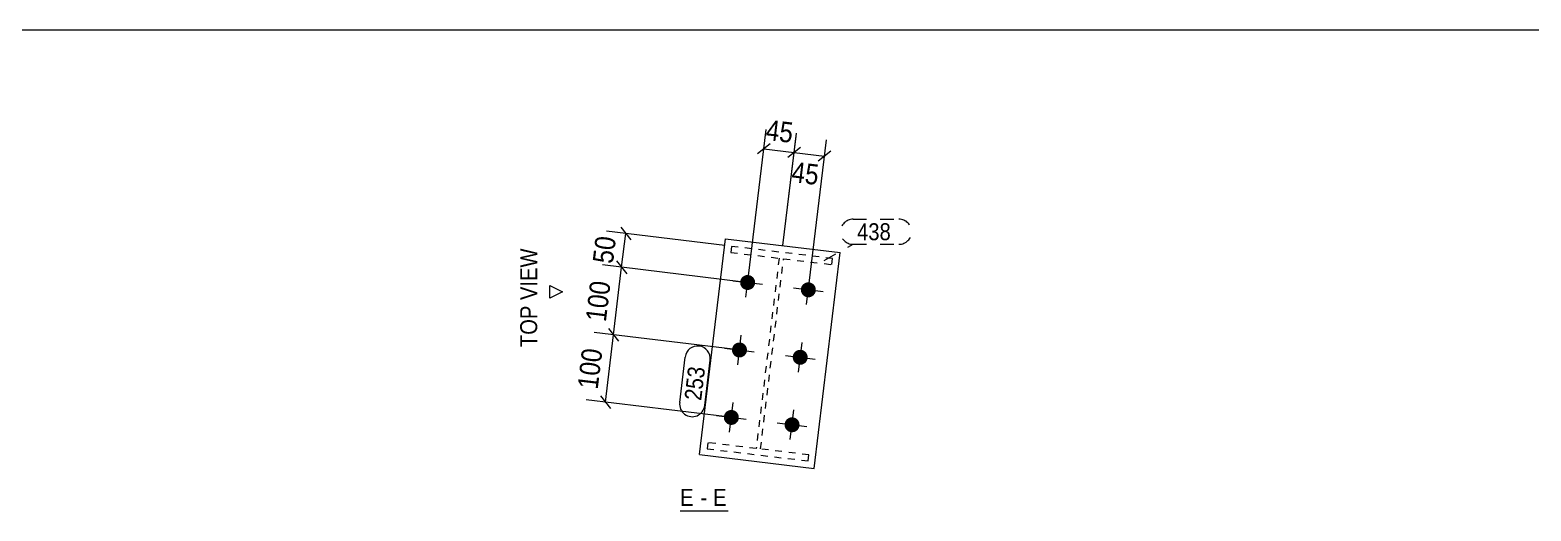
# Model space of a CAD drawing. Header units: millimetres. Extents: x 2 to 579, y 0 to 825.
# Drawn here: x 166.6 to 387.5, y 754.2 to 825 of the extents above; entities that cross this region are included whole.
import ezdxf

# ---------------------------------------------------------------- set-up
doc = ezdxf.new("R2010")
doc.units = ezdxf.units.MM
for name, pattern in [('XKITLINE00', [0]), ('XKITLINE01', [4, 1, -1, 1, -1]), ('XKITLINE02', [4, 2, -2]), ('XKITLINE03', [6, 3, -1, 1, -1])]:
    doc.linetypes.add(name, pattern=pattern)
for name, color, linetype, lineweight in [('Bolt', 3, 'Continuous', 0), ('Dimensions', 7, 'Continuous', 0), ('DrawingSheet', 5, 'Continuous', 0), ('OtherObjectType', 7, 'Continuous', 0), ('Part', 2, 'Continuous', 0), ('PartMark', 7, 'Continuous', 0)]:
    doc.layers.add(name, color=color, linetype=linetype, lineweight=lineweight)
doc.styles.add('ARIAL', font='ARIAL.TTF')

# ---------------------------------------------------------------- blocks, each defined once
blk = doc.blocks.new('*A77')
at = {"layer": 'Bolt'}
for points in [[(271.15, 788.01), (271.15, 788.03), (271.16, 788.06), (271.16, 788.09), (271.17, 788.11), (271.18, 788.14), (271.18, 788.17), (271.19, 788.19), (271.2, 788.22), (271.21, 788.24), (271.22, 788.27), (271.23, 788.29), (271.24, 788.32), (271.25, 788.34), (271.27, 788.37), (271.28, 788.39), (271.29, 788.41), (271.31, 788.44), (271.32, 788.46), (271.34, 788.48), (271.35, 788.5), (271.37, 788.52), (271.38, 788.55), (271.4, 788.57), (271.42, 788.59), (271.44, 788.61), (271.46, 788.63), (271.48, 788.64), (271.5, 788.66), (271.52, 788.68), (271.54, 788.7), (271.56, 788.72), (271.58, 788.73), (271.6, 788.75), (271.62, 788.76), (271.65, 788.78), (271.67, 788.79), (271.69, 788.81), (271.72, 788.82), (271.74, 788.83), (271.76, 788.84), (271.79, 788.85), (271.81, 788.86), (271.84, 788.87), (271.86, 788.88), (271.89, 788.89), (271.91, 788.9), (271.94, 788.91), (271.97, 788.92), (271.99, 788.92), (272.02, 788.93), (272.05, 788.93), (272.07, 788.94), (272.1, 788.94), (272.13, 788.94), (272.15, 788.95), (272.18, 788.95), (272.21, 788.95), (272.23, 788.95), (272.26, 788.95), (272.29, 788.95), (272.31, 788.95), (272.34, 788.94), (272.37, 788.94), (272.4, 788.94), (272.42, 788.93), (272.45, 788.93), (272.47, 788.92), (272.5, 788.92), (272.53, 788.91), (272.55, 788.9), (272.58, 788.9), (272.6, 788.89), (272.63, 788.88), (272.65, 788.87), (272.68, 788.86), (272.7, 788.85), (272.73, 788.83), (272.75, 788.82), (272.78, 788.81), (272.8, 788.79), (272.82, 788.78), (272.85, 788.77), (272.87, 788.75), (272.89, 788.74), (272.91, 788.72), (272.93, 788.7), (272.95, 788.68), (272.97, 788.67), (272.99, 788.65), (273.01, 788.63), (273.03, 788.61), (273.05, 788.59), (273.07, 788.57), (273.09, 788.55), (273.1, 788.53), (273.12, 788.51), (273.13, 788.49), (273.15, 788.46), (273.16, 788.44), (273.18, 788.42), (273.19, 788.39), (273.21, 788.37), (273.22, 788.35), (273.23, 788.32), (273.24, 788.3), (273.25, 788.27), (273.26, 788.25), (273.27, 788.22), (273.28, 788.2), (273.29, 788.17), (273.3, 788.15), (273.3, 788.12), (273.31, 788.09), (273.31, 788.07), (273.32, 788.04), (273.32, 788.01), (273.33, 787.99), (273.33, 787.96), (273.33, 787.93), (273.34, 787.91), (273.34, 787.88), (273.34, 787.85), (273.34, 787.83), (273.34, 787.8), (273.33, 787.77), (273.33, 787.74), (273.33, 787.72), (273.33, 787.69), (273.32, 787.66), (273.32, 787.64), (273.31, 787.61), (273.3, 787.59), (273.3, 787.56), (273.29, 787.53), (273.28, 787.51), (273.27, 787.48), (273.26, 787.46), (273.25, 787.43), (273.24, 787.41), (273.23, 787.38), (273.22, 787.36), (273.21, 787.33), (273.2, 787.31), (273.18, 787.29), (273.17, 787.26), (273.15, 787.24), (273.14, 787.22), (273.12, 787.2), (273.11, 787.18), (273.09, 787.15), (273.07, 787.13), (273.05, 787.11), (273.04, 787.09), (273.02, 787.07), (273, 787.06), (272.98, 787.04), (272.96, 787.02), (272.94, 787), (272.92, 786.98), (272.89, 786.97), (272.87, 786.95), (272.85, 786.94), (272.83, 786.92), (272.8, 786.91), (272.78, 786.89), (272.76, 786.88), (272.73, 786.87), (272.71, 786.86), (272.69, 786.85), (272.66, 786.83), (272.64, 786.82), (272.61, 786.82), (272.58, 786.81), (272.56, 786.8), (272.53, 786.79), (272.51, 786.78), (272.48, 786.78), (272.45, 786.77), (272.43, 786.77), (272.4, 786.76), (272.37, 786.76), (272.35, 786.76), (272.32, 786.75), (272.29, 786.75), (272.27, 786.75), (272.24, 786.75), (272.21, 786.75), (272.19, 786.75), (272.16, 786.75), (272.13, 786.75), (272.1, 786.76), (272.08, 786.76), (272.05, 786.77), (272.02, 786.77), (272, 786.78), (271.97, 786.78), (271.95, 786.79), (271.92, 786.8), (271.89, 786.8), (271.87, 786.81), (271.84, 786.82), (271.82, 786.83), (271.79, 786.84), (271.77, 786.85), (271.74, 786.87), (271.72, 786.88), (271.7, 786.89), (271.67, 786.9), (271.65, 786.92), (271.63, 786.93), (271.61, 786.95), (271.58, 786.96), (271.56, 786.98), (271.54, 787), (271.52, 787.01), (271.5, 787.03), (271.48, 787.05), (271.46, 787.07), (271.44, 787.09), (271.42, 787.11), (271.41, 787.13), (271.39, 787.15), (271.37, 787.17), (271.35, 787.19), (271.34, 787.21), (271.32, 787.24), (271.31, 787.26), (271.29, 787.28), (271.28, 787.3), (271.27, 787.33), (271.26, 787.35), (271.24, 787.38), (271.23, 787.4), (271.22, 787.43), (271.21, 787.45), (271.2, 787.48), (271.19, 787.5), (271.18, 787.53), (271.18, 787.55), (271.17, 787.58), (271.16, 787.61), (271.16, 787.63), (271.15, 787.66), (271.15, 787.69), (271.15, 787.71), (271.14, 787.74), (271.14, 787.77), (271.14, 787.79), (271.14, 787.82), (271.14, 787.85), (271.14, 787.87), (271.14, 787.9), (271.14, 787.93), (271.14, 787.95), (271.14, 787.98)], [(280.08, 786.93), (280.09, 786.96), (280.09, 786.98), (280.1, 787.01), (280.1, 787.04), (280.11, 787.06), (280.12, 787.09), (280.13, 787.11), (280.14, 787.14), (280.14, 787.16), (280.15, 787.19), (280.16, 787.21), (280.18, 787.24), (280.19, 787.26), (280.2, 787.29), (280.21, 787.31), (280.23, 787.33), (280.24, 787.36), (280.26, 787.38), (280.27, 787.4), (280.29, 787.42), (280.3, 787.45), (280.32, 787.47), (280.34, 787.49), (280.35, 787.51), (280.37, 787.53), (280.39, 787.55), (280.41, 787.57), (280.43, 787.58), (280.45, 787.6), (280.47, 787.62), (280.49, 787.64), (280.51, 787.65), (280.54, 787.67), (280.56, 787.68), (280.58, 787.7), (280.6, 787.71), (280.63, 787.73), (280.65, 787.74), (280.67, 787.75), (280.7, 787.76), (280.72, 787.78), (280.75, 787.79), (280.77, 787.8), (280.8, 787.81), (280.82, 787.82), (280.85, 787.82), (280.88, 787.83), (280.9, 787.84), (280.93, 787.84), (280.95, 787.85), (280.98, 787.86), (281.01, 787.86), (281.03, 787.86), (281.06, 787.87), (281.09, 787.87), (281.11, 787.87), (281.14, 787.87), (281.17, 787.87), (281.2, 787.87), (281.22, 787.87), (281.25, 787.87), (281.28, 787.87), (281.3, 787.86), (281.33, 787.86), (281.36, 787.86), (281.38, 787.85), (281.41, 787.85), (281.44, 787.84), (281.46, 787.83), (281.49, 787.83), (281.51, 787.82), (281.54, 787.81), (281.56, 787.8), (281.59, 787.79), (281.61, 787.78), (281.64, 787.77), (281.66, 787.76), (281.69, 787.74), (281.71, 787.73), (281.73, 787.72), (281.76, 787.7), (281.78, 787.69), (281.8, 787.67), (281.82, 787.66), (281.85, 787.64), (281.87, 787.62), (281.89, 787.61), (281.91, 787.59), (281.93, 787.57), (281.95, 787.55), (281.97, 787.53), (281.98, 787.51), (282, 787.49), (282.02, 787.47), (282.04, 787.45), (282.05, 787.43), (282.07, 787.41), (282.08, 787.39), (282.1, 787.36), (282.11, 787.34), (282.13, 787.32), (282.14, 787.29), (282.15, 787.27), (282.16, 787.24), (282.18, 787.22), (282.19, 787.2), (282.2, 787.17), (282.21, 787.15), (282.22, 787.12), (282.22, 787.09), (282.23, 787.07), (282.24, 787.04), (282.24, 787.02), (282.25, 786.99), (282.26, 786.96), (282.26, 786.94), (282.26, 786.91), (282.27, 786.88), (282.27, 786.86), (282.27, 786.83), (282.27, 786.8), (282.27, 786.77), (282.27, 786.75), (282.27, 786.72), (282.27, 786.69), (282.27, 786.67), (282.26, 786.64), (282.26, 786.61), (282.26, 786.59), (282.25, 786.56), (282.25, 786.53), (282.24, 786.51), (282.23, 786.48), (282.23, 786.46), (282.22, 786.43), (282.21, 786.4), (282.2, 786.38), (282.19, 786.35), (282.18, 786.33), (282.17, 786.3), (282.16, 786.28), (282.14, 786.26), (282.13, 786.23), (282.12, 786.21), (282.1, 786.19), (282.09, 786.16), (282.07, 786.14), (282.06, 786.12), (282.04, 786.1), (282.02, 786.08), (282.01, 786.06), (281.99, 786.04), (281.97, 786.02), (281.95, 786), (281.93, 785.98), (281.91, 785.96), (281.89, 785.94), (281.87, 785.92), (281.85, 785.91), (281.83, 785.89), (281.81, 785.87), (281.79, 785.86), (281.76, 785.84), (281.74, 785.83), (281.72, 785.82), (281.69, 785.8), (281.67, 785.79), (281.64, 785.78), (281.62, 785.77), (281.6, 785.76), (281.57, 785.75), (281.55, 785.74), (281.52, 785.73), (281.49, 785.72), (281.47, 785.71), (281.44, 785.71), (281.42, 785.7), (281.39, 785.69), (281.36, 785.69), (281.34, 785.68), (281.31, 785.68), (281.28, 785.68), (281.26, 785.68), (281.23, 785.67), (281.2, 785.67), (281.17, 785.67), (281.15, 785.67), (281.12, 785.67), (281.09, 785.67), (281.07, 785.68), (281.04, 785.68), (281.01, 785.68), (280.99, 785.69), (280.96, 785.69), (280.93, 785.7), (280.91, 785.7), (280.88, 785.71), (280.86, 785.72), (280.83, 785.73), (280.8, 785.74), (280.78, 785.74), (280.75, 785.75), (280.73, 785.77), (280.7, 785.78), (280.68, 785.79), (280.66, 785.8), (280.63, 785.81), (280.61, 785.83), (280.59, 785.84), (280.56, 785.86), (280.54, 785.87), (280.52, 785.89), (280.5, 785.9), (280.48, 785.92), (280.46, 785.94), (280.44, 785.95), (280.42, 785.97), (280.4, 785.99), (280.38, 786.01), (280.36, 786.03), (280.34, 786.05), (280.32, 786.07), (280.31, 786.09), (280.29, 786.11), (280.27, 786.14), (280.26, 786.16), (280.24, 786.18), (280.23, 786.2), (280.22, 786.23), (280.2, 786.25), (280.19, 786.27), (280.18, 786.3), (280.17, 786.32), (280.16, 786.35), (280.15, 786.37), (280.14, 786.4), (280.13, 786.42), (280.12, 786.45), (280.11, 786.48), (280.11, 786.5), (280.1, 786.53), (280.09, 786.55), (280.09, 786.58), (280.08, 786.61), (280.08, 786.63), (280.08, 786.66), (280.08, 786.69), (280.07, 786.71), (280.07, 786.74), (280.07, 786.77), (280.07, 786.8), (280.07, 786.82), (280.07, 786.85), (280.08, 786.88), (280.08, 786.9)], [(269.95, 778.08), (269.95, 778.11), (269.96, 778.13), (269.97, 778.16), (269.97, 778.19), (269.98, 778.21), (269.99, 778.24), (269.99, 778.26), (270, 778.29), (270.01, 778.31), (270.02, 778.34), (270.03, 778.36), (270.04, 778.39), (270.06, 778.41), (270.07, 778.44), (270.08, 778.46), (270.09, 778.48), (270.11, 778.51), (270.12, 778.53), (270.14, 778.55), (270.15, 778.57), (270.17, 778.6), (270.19, 778.62), (270.2, 778.64), (270.22, 778.66), (270.24, 778.68), (270.26, 778.7), (270.28, 778.72), (270.3, 778.73), (270.32, 778.75), (270.34, 778.77), (270.36, 778.79), (270.38, 778.8), (270.4, 778.82), (270.43, 778.83), (270.45, 778.85), (270.47, 778.86), (270.49, 778.88), (270.52, 778.89), (270.54, 778.9), (270.57, 778.91), (270.59, 778.93), (270.62, 778.94), (270.64, 778.95), (270.67, 778.96), (270.69, 778.97), (270.72, 778.97), (270.74, 778.98), (270.77, 778.99), (270.8, 778.99), (270.82, 779), (270.85, 779.01), (270.87, 779.01), (270.9, 779.01), (270.93, 779.02), (270.96, 779.02), (270.98, 779.02), (271.01, 779.02), (271.04, 779.02), (271.06, 779.02), (271.09, 779.02), (271.12, 779.02), (271.14, 779.02), (271.17, 779.01), (271.2, 779.01), (271.22, 779.01), (271.25, 779), (271.28, 779), (271.3, 778.99), (271.33, 778.98), (271.36, 778.98), (271.38, 778.97), (271.41, 778.96), (271.43, 778.95), (271.46, 778.94), (271.48, 778.93), (271.51, 778.92), (271.53, 778.91), (271.55, 778.89), (271.58, 778.88), (271.6, 778.87), (271.62, 778.85), (271.65, 778.84), (271.67, 778.82), (271.69, 778.81), (271.71, 778.79), (271.73, 778.77), (271.76, 778.76), (271.78, 778.74), (271.8, 778.72), (271.81, 778.7), (271.83, 778.68), (271.85, 778.66), (271.87, 778.64), (271.89, 778.62), (271.9, 778.6), (271.92, 778.58), (271.94, 778.56), (271.95, 778.54), (271.97, 778.51), (271.98, 778.49), (271.99, 778.47), (272.01, 778.44), (272.02, 778.42), (272.03, 778.39), (272.04, 778.37), (272.05, 778.35), (272.06, 778.32), (272.07, 778.3), (272.08, 778.27), (272.09, 778.24), (272.1, 778.22), (272.11, 778.19), (272.11, 778.17), (272.12, 778.14), (272.12, 778.11), (272.13, 778.09), (272.13, 778.06), (272.13, 778.03), (272.14, 778.01), (272.14, 777.98), (272.14, 777.95), (272.14, 777.92), (272.14, 777.9), (272.14, 777.87), (272.14, 777.84), (272.13, 777.82), (272.13, 777.79), (272.13, 777.76), (272.12, 777.74), (272.12, 777.71), (272.11, 777.68), (272.11, 777.66), (272.1, 777.63), (272.09, 777.61), (272.08, 777.58), (272.08, 777.55), (272.07, 777.53), (272.06, 777.5), (272.05, 777.48), (272.03, 777.45), (272.02, 777.43), (272.01, 777.41), (272, 777.38), (271.98, 777.36), (271.97, 777.34), (271.96, 777.31), (271.94, 777.29), (271.92, 777.27), (271.91, 777.25), (271.89, 777.23), (271.87, 777.21), (271.86, 777.19), (271.84, 777.17), (271.82, 777.15), (271.8, 777.13), (271.78, 777.11), (271.76, 777.09), (271.74, 777.07), (271.72, 777.06), (271.7, 777.04), (271.67, 777.02), (271.65, 777.01), (271.63, 776.99), (271.61, 776.98), (271.58, 776.97), (271.56, 776.95), (271.54, 776.94), (271.51, 776.93), (271.49, 776.92), (271.46, 776.91), (271.44, 776.9), (271.41, 776.89), (271.39, 776.88), (271.36, 776.87), (271.34, 776.86), (271.31, 776.86), (271.28, 776.85), (271.26, 776.84), (271.23, 776.84), (271.2, 776.83), (271.18, 776.83), (271.15, 776.83), (271.12, 776.82), (271.1, 776.82), (271.07, 776.82), (271.04, 776.82), (271.01, 776.82), (270.99, 776.82), (270.96, 776.82), (270.93, 776.83), (270.91, 776.83), (270.88, 776.83), (270.85, 776.84), (270.83, 776.84), (270.8, 776.85), (270.77, 776.85), (270.75, 776.86), (270.72, 776.87), (270.7, 776.88), (270.67, 776.89), (270.65, 776.89), (270.62, 776.9), (270.6, 776.91), (270.57, 776.93), (270.55, 776.94), (270.52, 776.95), (270.5, 776.96), (270.48, 776.98), (270.45, 776.99), (270.43, 777.01), (270.41, 777.02), (270.39, 777.04), (270.36, 777.05), (270.34, 777.07), (270.32, 777.09), (270.3, 777.1), (270.28, 777.12), (270.26, 777.14), (270.24, 777.16), (270.23, 777.18), (270.21, 777.2), (270.19, 777.22), (270.17, 777.24), (270.16, 777.26), (270.14, 777.29), (270.13, 777.31), (270.11, 777.33), (270.1, 777.35), (270.08, 777.38), (270.07, 777.4), (270.06, 777.42), (270.05, 777.45), (270.03, 777.47), (270.02, 777.5), (270.01, 777.52), (270, 777.55), (270, 777.57), (269.99, 777.6), (269.98, 777.63), (269.97, 777.65), (269.97, 777.68), (269.96, 777.7), (269.96, 777.73), (269.95, 777.76), (269.95, 777.78), (269.94, 777.81), (269.94, 777.84), (269.94, 777.86), (269.94, 777.89), (269.94, 777.92), (269.94, 777.95), (269.94, 777.97), (269.94, 778), (269.94, 778.03), (269.95, 778.05)], [(278.89, 777), (278.89, 777.03), (278.89, 777.06), (278.9, 777.08), (278.91, 777.11), (278.91, 777.13), (278.92, 777.16), (278.93, 777.19), (278.94, 777.21), (278.95, 777.24), (278.96, 777.26), (278.97, 777.29), (278.98, 777.31), (278.99, 777.34), (279, 777.36), (279.02, 777.38), (279.03, 777.41), (279.04, 777.43), (279.06, 777.45), (279.07, 777.47), (279.09, 777.5), (279.11, 777.52), (279.12, 777.54), (279.14, 777.56), (279.16, 777.58), (279.18, 777.6), (279.19, 777.62), (279.21, 777.64), (279.23, 777.66), (279.25, 777.67), (279.27, 777.69), (279.3, 777.71), (279.32, 777.73), (279.34, 777.74), (279.36, 777.76), (279.38, 777.77), (279.41, 777.79), (279.43, 777.8), (279.45, 777.81), (279.48, 777.83), (279.5, 777.84), (279.53, 777.85), (279.55, 777.86), (279.58, 777.87), (279.6, 777.88), (279.63, 777.89), (279.65, 777.9), (279.68, 777.9), (279.7, 777.91), (279.73, 777.92), (279.76, 777.92), (279.78, 777.93), (279.81, 777.93), (279.84, 777.94), (279.86, 777.94), (279.89, 777.94), (279.92, 777.94), (279.94, 777.94), (279.97, 777.94), (280, 777.94), (280.03, 777.94), (280.05, 777.94), (280.08, 777.94), (280.11, 777.94), (280.13, 777.93), (280.16, 777.93), (280.19, 777.92), (280.21, 777.92), (280.24, 777.91), (280.26, 777.9), (280.29, 777.9), (280.32, 777.89), (280.34, 777.88), (280.37, 777.87), (280.39, 777.86), (280.42, 777.85), (280.44, 777.84), (280.47, 777.83), (280.49, 777.82), (280.51, 777.8), (280.54, 777.79), (280.56, 777.77), (280.58, 777.76), (280.61, 777.74), (280.63, 777.73), (280.65, 777.71), (280.67, 777.7), (280.69, 777.68), (280.71, 777.66), (280.73, 777.64), (280.75, 777.62), (280.77, 777.6), (280.79, 777.58), (280.81, 777.56), (280.82, 777.54), (280.84, 777.52), (280.86, 777.5), (280.87, 777.48), (280.89, 777.46), (280.9, 777.43), (280.92, 777.41), (280.93, 777.39), (280.94, 777.36), (280.96, 777.34), (280.97, 777.32), (280.98, 777.29), (280.99, 777.27), (281, 777.24), (281.01, 777.22), (281.02, 777.19), (281.03, 777.17), (281.03, 777.14), (281.04, 777.11), (281.05, 777.09), (281.05, 777.06), (281.06, 777.03), (281.06, 777.01), (281.07, 776.98), (281.07, 776.95), (281.07, 776.93), (281.07, 776.9), (281.07, 776.87), (281.07, 776.85), (281.07, 776.82), (281.07, 776.79), (281.07, 776.77), (281.07, 776.74), (281.07, 776.71), (281.06, 776.69), (281.06, 776.66), (281.05, 776.63), (281.05, 776.61), (281.04, 776.58), (281.04, 776.55), (281.03, 776.53), (281.02, 776.5), (281.01, 776.48), (281, 776.45), (280.99, 776.43), (280.98, 776.4), (280.97, 776.38), (280.96, 776.35), (280.95, 776.33), (280.93, 776.3), (280.92, 776.28), (280.91, 776.26), (280.89, 776.24), (280.88, 776.21), (280.86, 776.19), (280.84, 776.17), (280.83, 776.15), (280.81, 776.13), (280.79, 776.11), (280.77, 776.09), (280.75, 776.07), (280.73, 776.05), (280.72, 776.03), (280.69, 776.01), (280.67, 776), (280.65, 775.98), (280.63, 775.96), (280.61, 775.95), (280.59, 775.93), (280.57, 775.92), (280.54, 775.9), (280.52, 775.89), (280.5, 775.88), (280.47, 775.86), (280.45, 775.85), (280.42, 775.84), (280.4, 775.83), (280.37, 775.82), (280.35, 775.81), (280.32, 775.8), (280.3, 775.79), (280.27, 775.78), (280.24, 775.78), (280.22, 775.77), (280.19, 775.77), (280.16, 775.76), (280.14, 775.76), (280.11, 775.75), (280.08, 775.75), (280.06, 775.75), (280.03, 775.75), (280, 775.74), (279.98, 775.74), (279.95, 775.74), (279.92, 775.74), (279.9, 775.75), (279.87, 775.75), (279.84, 775.75), (279.82, 775.76), (279.79, 775.76), (279.76, 775.76), (279.74, 775.77), (279.71, 775.78), (279.68, 775.78), (279.66, 775.79), (279.63, 775.8), (279.61, 775.81), (279.58, 775.82), (279.56, 775.83), (279.53, 775.84), (279.51, 775.85), (279.48, 775.86), (279.46, 775.87), (279.43, 775.89), (279.41, 775.9), (279.39, 775.91), (279.37, 775.93), (279.34, 775.94), (279.32, 775.96), (279.3, 775.97), (279.28, 775.99), (279.26, 776.01), (279.24, 776.03), (279.22, 776.05), (279.2, 776.06), (279.18, 776.08), (279.16, 776.1), (279.14, 776.12), (279.13, 776.14), (279.11, 776.16), (279.09, 776.19), (279.08, 776.21), (279.06, 776.23), (279.05, 776.25), (279.03, 776.28), (279.02, 776.3), (279.01, 776.32), (278.99, 776.35), (278.98, 776.37), (278.97, 776.4), (278.96, 776.42), (278.95, 776.45), (278.94, 776.47), (278.93, 776.5), (278.92, 776.52), (278.91, 776.55), (278.91, 776.57), (278.9, 776.6), (278.9, 776.63), (278.89, 776.65), (278.89, 776.68), (278.88, 776.71), (278.88, 776.73), (278.88, 776.76), (278.88, 776.79), (278.87, 776.81), (278.87, 776.84), (278.87, 776.87), (278.88, 776.89), (278.88, 776.92), (278.88, 776.95), (278.88, 776.98)], [(268.75, 768.15), (268.76, 768.18), (268.76, 768.21), (268.77, 768.23), (268.77, 768.26), (268.78, 768.28), (268.79, 768.31), (268.8, 768.34), (268.8, 768.36), (268.81, 768.39), (268.82, 768.41), (268.83, 768.44), (268.85, 768.46), (268.86, 768.49), (268.87, 768.51), (268.88, 768.53), (268.9, 768.56), (268.91, 768.58), (268.93, 768.6), (268.94, 768.62), (268.96, 768.65), (268.97, 768.67), (268.99, 768.69), (269.01, 768.71), (269.02, 768.73), (269.04, 768.75), (269.06, 768.77), (269.08, 768.79), (269.1, 768.81), (269.12, 768.82), (269.14, 768.84), (269.16, 768.86), (269.18, 768.88), (269.21, 768.89), (269.23, 768.91), (269.25, 768.92), (269.27, 768.94), (269.3, 768.95), (269.32, 768.96), (269.34, 768.97), (269.37, 768.99), (269.39, 769), (269.42, 769.01), (269.44, 769.02), (269.47, 769.03), (269.49, 769.04), (269.52, 769.05), (269.55, 769.05), (269.57, 769.06), (269.6, 769.07), (269.62, 769.07), (269.65, 769.08), (269.68, 769.08), (269.7, 769.09), (269.73, 769.09), (269.76, 769.09), (269.78, 769.09), (269.81, 769.09), (269.84, 769.09), (269.87, 769.09), (269.89, 769.09), (269.92, 769.09), (269.95, 769.09), (269.97, 769.09), (270, 769.08), (270.03, 769.08), (270.05, 769.07), (270.08, 769.07), (270.11, 769.06), (270.13, 769.05), (270.16, 769.05), (270.18, 769.04), (270.21, 769.03), (270.23, 769.02), (270.26, 769.01), (270.28, 769), (270.31, 768.99), (270.33, 768.98), (270.36, 768.97), (270.38, 768.95), (270.4, 768.94), (270.43, 768.92), (270.45, 768.91), (270.47, 768.89), (270.49, 768.88), (270.52, 768.86), (270.54, 768.85), (270.56, 768.83), (270.58, 768.81), (270.6, 768.79), (270.62, 768.77), (270.64, 768.75), (270.65, 768.73), (270.67, 768.71), (270.69, 768.69), (270.71, 768.67), (270.72, 768.65), (270.74, 768.63), (270.75, 768.61), (270.77, 768.58), (270.78, 768.56), (270.8, 768.54), (270.81, 768.51), (270.82, 768.49), (270.83, 768.47), (270.85, 768.44), (270.86, 768.42), (270.87, 768.39), (270.88, 768.37), (270.88, 768.34), (270.89, 768.32), (270.9, 768.29), (270.91, 768.26), (270.91, 768.24), (270.92, 768.21), (270.92, 768.18), (270.93, 768.16), (270.93, 768.13), (270.94, 768.1), (270.94, 768.08), (270.94, 768.05), (270.94, 768.02), (270.94, 768), (270.94, 767.97), (270.94, 767.94), (270.94, 767.92), (270.94, 767.89), (270.93, 767.86), (270.93, 767.84), (270.93, 767.81), (270.92, 767.78), (270.92, 767.76), (270.91, 767.73), (270.9, 767.7), (270.89, 767.68), (270.89, 767.65), (270.88, 767.63), (270.87, 767.6), (270.86, 767.58), (270.85, 767.55), (270.84, 767.53), (270.83, 767.5), (270.81, 767.48), (270.8, 767.45), (270.79, 767.43), (270.77, 767.41), (270.76, 767.39), (270.74, 767.36), (270.73, 767.34), (270.71, 767.32), (270.69, 767.3), (270.68, 767.28), (270.66, 767.26), (270.64, 767.24), (270.62, 767.22), (270.6, 767.2), (270.58, 767.18), (270.56, 767.16), (270.54, 767.15), (270.52, 767.13), (270.5, 767.11), (270.48, 767.1), (270.45, 767.08), (270.43, 767.07), (270.41, 767.05), (270.39, 767.04), (270.36, 767.02), (270.34, 767.01), (270.31, 767), (270.29, 766.99), (270.26, 766.98), (270.24, 766.97), (270.21, 766.96), (270.19, 766.95), (270.16, 766.94), (270.14, 766.93), (270.11, 766.93), (270.09, 766.92), (270.06, 766.92), (270.03, 766.91), (270.01, 766.91), (269.98, 766.9), (269.95, 766.9), (269.93, 766.9), (269.9, 766.9), (269.87, 766.89), (269.84, 766.89), (269.82, 766.89), (269.79, 766.89), (269.76, 766.9), (269.74, 766.9), (269.71, 766.9), (269.68, 766.91), (269.66, 766.91), (269.63, 766.91), (269.6, 766.92), (269.58, 766.93), (269.55, 766.93), (269.52, 766.94), (269.5, 766.95), (269.47, 766.96), (269.45, 766.97), (269.42, 766.98), (269.4, 766.99), (269.37, 767), (269.35, 767.01), (269.33, 767.02), (269.3, 767.04), (269.28, 767.05), (269.26, 767.06), (269.23, 767.08), (269.21, 767.09), (269.19, 767.11), (269.17, 767.12), (269.15, 767.14), (269.12, 767.16), (269.1, 767.18), (269.08, 767.2), (269.07, 767.21), (269.05, 767.23), (269.03, 767.25), (269.01, 767.27), (268.99, 767.29), (268.98, 767.31), (268.96, 767.34), (268.94, 767.36), (268.93, 767.38), (268.91, 767.4), (268.9, 767.43), (268.89, 767.45), (268.87, 767.47), (268.86, 767.5), (268.85, 767.52), (268.84, 767.55), (268.83, 767.57), (268.82, 767.6), (268.81, 767.62), (268.8, 767.65), (268.79, 767.67), (268.78, 767.7), (268.77, 767.72), (268.77, 767.75), (268.76, 767.78), (268.76, 767.8), (268.75, 767.83), (268.75, 767.86), (268.75, 767.88), (268.74, 767.91), (268.74, 767.94), (268.74, 767.96), (268.74, 767.99), (268.74, 768.02), (268.74, 768.04), (268.74, 768.07), (268.75, 768.1), (268.75, 768.13)], [(277.69, 767.07), (277.69, 767.1), (277.7, 767.13), (277.7, 767.15), (277.71, 767.18), (277.72, 767.21), (277.72, 767.23), (277.73, 767.26), (277.74, 767.28), (277.75, 767.31), (277.76, 767.33), (277.77, 767.36), (277.78, 767.38), (277.79, 767.41), (277.8, 767.43), (277.82, 767.46), (277.83, 767.48), (277.85, 767.5), (277.86, 767.52), (277.88, 767.55), (277.89, 767.57), (277.91, 767.59), (277.92, 767.61), (277.94, 767.63), (277.96, 767.65), (277.98, 767.67), (278, 767.69), (278.02, 767.71), (278.04, 767.73), (278.06, 767.75), (278.08, 767.76), (278.1, 767.78), (278.12, 767.8), (278.14, 767.81), (278.16, 767.83), (278.19, 767.84), (278.21, 767.86), (278.23, 767.87), (278.26, 767.88), (278.28, 767.9), (278.3, 767.91), (278.33, 767.92), (278.35, 767.93), (278.38, 767.94), (278.4, 767.95), (278.43, 767.96), (278.45, 767.97), (278.48, 767.98), (278.51, 767.98), (278.53, 767.99), (278.56, 767.99), (278.59, 768), (278.61, 768), (278.64, 768.01), (278.67, 768.01), (278.69, 768.01), (278.72, 768.01), (278.75, 768.02), (278.77, 768.02), (278.8, 768.02), (278.83, 768.01), (278.85, 768.01), (278.88, 768.01), (278.91, 768.01), (278.93, 768), (278.96, 768), (278.99, 768), (279.01, 767.99), (279.04, 767.98), (279.07, 767.98), (279.09, 767.97), (279.12, 767.96), (279.14, 767.95), (279.17, 767.94), (279.19, 767.93), (279.22, 767.92), (279.24, 767.91), (279.27, 767.9), (279.29, 767.89), (279.32, 767.87), (279.34, 767.86), (279.36, 767.85), (279.39, 767.83), (279.41, 767.82), (279.43, 767.8), (279.45, 767.78), (279.47, 767.77), (279.49, 767.75), (279.51, 767.73), (279.53, 767.71), (279.55, 767.7), (279.57, 767.68), (279.59, 767.66), (279.61, 767.64), (279.62, 767.62), (279.64, 767.59), (279.66, 767.57), (279.67, 767.55), (279.69, 767.53), (279.7, 767.51), (279.72, 767.48), (279.73, 767.46), (279.75, 767.44), (279.76, 767.41), (279.77, 767.39), (279.78, 767.36), (279.79, 767.34), (279.8, 767.31), (279.81, 767.29), (279.82, 767.26), (279.83, 767.24), (279.84, 767.21), (279.84, 767.19), (279.85, 767.16), (279.85, 767.13), (279.86, 767.11), (279.86, 767.08), (279.87, 767.05), (279.87, 767.03), (279.87, 767), (279.88, 766.97), (279.88, 766.95), (279.88, 766.92), (279.88, 766.89), (279.88, 766.86), (279.87, 766.84), (279.87, 766.81), (279.87, 766.78), (279.86, 766.76), (279.86, 766.73), (279.86, 766.7), (279.85, 766.68), (279.84, 766.65), (279.84, 766.63), (279.83, 766.6), (279.82, 766.57), (279.81, 766.55), (279.8, 766.52), (279.79, 766.5), (279.78, 766.47), (279.77, 766.45), (279.76, 766.42), (279.75, 766.4), (279.74, 766.38), (279.72, 766.35), (279.71, 766.33), (279.69, 766.31), (279.68, 766.28), (279.66, 766.26), (279.65, 766.24), (279.63, 766.22), (279.61, 766.2), (279.59, 766.18), (279.58, 766.16), (279.56, 766.14), (279.54, 766.12), (279.52, 766.1), (279.5, 766.08), (279.48, 766.07), (279.46, 766.05), (279.43, 766.03), (279.41, 766.02), (279.39, 766), (279.37, 765.99), (279.34, 765.97), (279.32, 765.96), (279.3, 765.95), (279.27, 765.93), (279.25, 765.92), (279.22, 765.91), (279.2, 765.9), (279.18, 765.89), (279.15, 765.88), (279.12, 765.87), (279.1, 765.86), (279.07, 765.86), (279.05, 765.85), (279.02, 765.84), (278.99, 765.84), (278.97, 765.83), (278.94, 765.83), (278.91, 765.82), (278.89, 765.82), (278.86, 765.82), (278.83, 765.82), (278.81, 765.82), (278.78, 765.82), (278.75, 765.82), (278.73, 765.82), (278.7, 765.82), (278.67, 765.82), (278.64, 765.82), (278.62, 765.83), (278.59, 765.83), (278.56, 765.84), (278.54, 765.84), (278.51, 765.85), (278.49, 765.85), (278.46, 765.86), (278.43, 765.87), (278.41, 765.88), (278.38, 765.89), (278.36, 765.9), (278.33, 765.91), (278.31, 765.92), (278.28, 765.93), (278.26, 765.94), (278.24, 765.96), (278.21, 765.97), (278.19, 765.98), (278.17, 766), (278.15, 766.01), (278.12, 766.03), (278.1, 766.05), (278.08, 766.06), (278.06, 766.08), (278.04, 766.1), (278.02, 766.12), (278, 766.14), (277.98, 766.16), (277.96, 766.17), (277.95, 766.2), (277.93, 766.22), (277.91, 766.24), (277.89, 766.26), (277.88, 766.28), (277.86, 766.3), (277.85, 766.32), (277.83, 766.35), (277.82, 766.37), (277.81, 766.39), (277.8, 766.42), (277.78, 766.44), (277.77, 766.47), (277.76, 766.49), (277.75, 766.52), (277.74, 766.54), (277.73, 766.57), (277.72, 766.59), (277.72, 766.62), (277.71, 766.65), (277.7, 766.67), (277.7, 766.7), (277.69, 766.72), (277.69, 766.75), (277.69, 766.78), (277.68, 766.81), (277.68, 766.83), (277.68, 766.86), (277.68, 766.89), (277.68, 766.91), (277.68, 766.94), (277.68, 766.97), (277.68, 766.99), (277.68, 767.02), (277.68, 767.05)]]:
    blk.add_hatch(color=3, dxfattribs=at).paths.add_polyline_path(points, flags=17)
at = {"layer": 'Bolt', "color": 3, "linetype": 'XKITLINE00', "lineweight": 0}
for p, q in [((271.97, 785.67), (272.5, 790.03)), ((280.91, 784.59), (281.44, 788.96)), ((270.05, 788.11), (274.42, 787.59)), ((278.99, 787.04), (283.36, 786.51)), ((270.78, 775.74), (271.3, 780.11)), ((268.85, 778.19), (273.22, 777.66)), ((279.71, 774.66), (280.24, 779.03)), ((277.79, 777.11), (282.16, 776.58)), ((269.58, 765.81), (270.1, 770.18)), ((278.51, 764.73), (279.04, 769.1)), ((267.66, 768.26), (272.03, 767.73)), ((276.59, 767.18), (280.96, 766.65))]:
    blk.add_line(p, q, dxfattribs=at)
blk = doc.blocks.new('*A78')
at = {"layer": 'Part', "color": 7, "linetype": 'XKITLINE01', "lineweight": 0}
for p, q in [((269.86, 793.17), (269.75, 792.28)), ((284.75, 791.38), (269.86, 793.17)), ((269.75, 792.28), (276.87, 791.42)), ((276.87, 791.42), (273.5, 763.42)), ((274.14, 763.35), (277.52, 791.34)), ((277.52, 791.34), (284.64, 790.48)), ((284.64, 790.48), (284.75, 791.38)), ((266.37, 764.28), (266.26, 763.39)), ((273.5, 763.42), (266.37, 764.28)), ((266.26, 763.39), (281.16, 761.59)), ((281.26, 762.49), (274.14, 763.35)), ((281.16, 761.59), (281.26, 762.49))]:
    blk.add_line(p, q, dxfattribs=at)
at = {"layer": 'Part', "color": 7, "linetype": 'XKITLINE03', "lineweight": 0}
blk.add_line((275.51, 777.38), (275.51, 777.38), dxfattribs=at)
blk = doc.blocks.new('*A79')
at = {"layer": 'Part', "color": 2, "linetype": 'XKITLINE00', "lineweight": 0}
for p, q in [((265.15, 762.52), (268.98, 794.29)), ((268.98, 794.29), (285.86, 792.25)), ((282.03, 760.48), (285.86, 792.25)), ((265.15, 762.52), (282.03, 760.48))]:
    blk.add_line(p, q, dxfattribs=at)
blk = doc.blocks.new('*A89')
at = {"layer": 'DrawingSheet', "color": 5, "linetype": 'XKITLINE00', "lineweight": 0}
blk.add_line((579, 825), (5, 825), dxfattribs=at)
blk = doc.blocks.new('*A201')
at = {"layer": 'Dimensions', "color": 7, "linetype": 'XKITLINE00', "lineweight": 0}
for p, q in [((272.36, 788.84), (274.95, 810.35)), ((277.42, 793.27), (279.42, 809.81)), ((275.55, 808.26), (273.67, 806.78)), ((274.61, 807.52), (279.08, 806.98)), ((280.02, 807.72), (278.13, 806.24))]:
    blk.add_line(p, q, dxfattribs=at)
at = {"layer": 'Dimensions', "color": 3}
for p in [(274.61, 807.52), (279.08, 806.98)]:
    blk.add_point(p, dxfattribs=at)
at = {"layer": 'Dimensions', "color": 3, "style": 'ARIAL', "width": 0.85}
blk.add_text('45', height=3, rotation=-6.8812, dxfattribs=at).set_placement((274.8, 808.85))
blk = doc.blocks.new('*A202')
at = {"layer": 'Dimensions', "color": 7, "linetype": 'XKITLINE00', "lineweight": 0}
for p, q in [((277.42, 793.27), (279.36, 809.36)), ((281.29, 787.76), (283.83, 808.82)), ((280.02, 807.72), (278.13, 806.24)), ((279.08, 806.98), (283.54, 806.44)), ((284.49, 807.18), (282.6, 805.7))]:
    blk.add_line(p, q, dxfattribs=at)
at = {"layer": 'Dimensions', "color": 3}
for p in [(279.08, 806.98), (283.54, 806.44)]:
    blk.add_point(p, dxfattribs=at)
at = {"layer": 'Dimensions', "color": 3, "style": 'ARIAL', "width": 0.85}
blk.add_text('45', height=3, rotation=-6.8812, dxfattribs=at).set_placement((278.58, 802.66))
blk = doc.blocks.new('*A203')
at = {"layer": 'Dimensions', "color": 7, "linetype": 'XKITLINE00', "lineweight": 0}
for p, q in [((270.05, 778.04), (249.68, 780.5)), ((251.31, 770.23), (252.51, 780.16)), ((251.77, 781.1), (253.25, 779.21)), ((250.57, 771.17), (252.05, 769.29)), ((268.85, 768.11), (248.48, 770.57))]:
    blk.add_line(p, q, dxfattribs=at)
at = {"layer": 'Dimensions', "color": 3}
for p in [(252.51, 780.16), (251.31, 770.23)]:
    blk.add_point(p, dxfattribs=at)
at = {"layer": 'Dimensions', "color": 3, "style": 'ARIAL', "width": 0.85}
blk.add_text('100', height=3, rotation=83.119, dxfattribs=at).set_placement((250.17, 772.04))
blk = doc.blocks.new('*A204')
at = {"layer": 'Dimensions', "color": 7, "linetype": 'XKITLINE00', "lineweight": 0}
for p, q in [((252.96, 791.03), (254.45, 789.14)), ((271.24, 787.97), (250.88, 790.43)), ((252.51, 780.16), (253.7, 790.09)), ((270.05, 778.04), (249.68, 780.5)), ((251.77, 781.1), (253.25, 779.21))]:
    blk.add_line(p, q, dxfattribs=at)
at = {"layer": 'Dimensions', "color": 3}
for p in [(253.7, 790.09), (252.51, 780.16)]:
    blk.add_point(p, dxfattribs=at)
at = {"layer": 'Dimensions', "color": 3, "style": 'ARIAL', "width": 0.85}
blk.add_text('100', height=3, rotation=83.119, dxfattribs=at).set_placement((251.37, 781.97))
blk = doc.blocks.new('*A205')
at = {"layer": 'Dimensions', "color": 7, "linetype": 'XKITLINE00', "lineweight": 0}
for p, q in [((268.86, 793.29), (251.47, 795.39)), ((253.56, 795.99), (255.04, 794.11)), ((253.7, 790.09), (254.3, 795.05)), ((252.96, 791.03), (254.45, 789.14)), ((271.24, 787.97), (250.88, 790.43))]:
    blk.add_line(p, q, dxfattribs=at)
at = {"layer": 'Dimensions', "color": 3}
for p in [(254.3, 795.05), (253.7, 790.09)]:
    blk.add_point(p, dxfattribs=at)
at = {"layer": 'Dimensions', "color": 3, "style": 'ARIAL', "width": 0.85}
blk.add_text('50', height=3, rotation=83.119, dxfattribs=at).set_placement((252.4, 790.52))
blk = doc.blocks.new('*A206')
at = {"layer": 'PartMark', "color": 7, "linetype": 'XKITLINE00', "lineweight": 0}
for p, q in [((262.25, 770.17), (263.06, 776.88)), ((265.92, 769.73), (266.73, 776.44))]:
    blk.add_line(p, q, dxfattribs=at)
for centre, start, end in [((264.89, 776.66), 353.1213, 173.1213), ((264.08, 769.95), 173.1213, 353.1213)]:
    blk.add_arc(centre, 1.85, start, end, dxfattribs=at)
at = {"layer": 'PartMark', "color": 3, "style": 'ARIAL', "width": 0.85}
blk.add_text('253', height=2.5, rotation=83.119, dxfattribs=at).set_placement((265.4, 770.39))
blk = doc.blocks.new('*A207')
at = {"layer": 'PartMark', "color": 7, "linetype": 'XKITLINE02', "lineweight": 0}
for p, q in [((287.75, 797.17), (294.51, 797.17)), ((283.5, 791.07), (287.75, 793.47)), ((287.75, 793.47), (294.51, 793.47))]:
    blk.add_line(p, q, dxfattribs=at)
for centre, start, end in [((287.75, 795.32), 90, 270), ((294.51, 795.32), 270, 90)]:
    blk.add_arc(centre, 1.85, start, end, dxfattribs=at)
at = {"layer": 'PartMark', "color": 3, "style": 'ARIAL', "width": 0.85}
blk.add_text('438', height=2.5, dxfattribs=at).set_placement((288.35, 794.07))
blk = doc.blocks.new('*A208')
at = {"layer": 'OtherObjectType', "color": 7, "linetype": 'XKITLINE00', "lineweight": 0}
for p, q in [((243.15, 785.55), (243.15, 787.43)), ((243.15, 787.43), (245.02, 786.49)), ((245.02, 786.49), (243.15, 785.55)), ((245.02, 786.49), (245.02, 786.49)), ((262.31, 754.23), (269.37, 754.23))]:
    blk.add_line(p, q, dxfattribs=at)
at = {"layer": 'OtherObjectType', "color": 7, "style": 'ARIAL', "width": 0.85}
blk.add_text('TOP VIEW', height=2.5, rotation=90, dxfattribs=at).set_placement((241.27, 778.34))
for s, p in [('E', (262.31, 754.98)), ('-', (265.29, 754.98)), ('E', (267.14, 754.98))]:
    blk.add_text(s, height=2.5, dxfattribs=at).set_placement(p)

msp = doc.modelspace()

# ---------------------------------------------------------------- block references
at = {"lineweight": 0}
for name in ['*A89', '*A201', '*A202', '*A205', '*A207', '*A79', '*A78', '*A204', '*A77', '*A203', '*A206']:
    msp.add_blockref(name, (0, 0), dxfattribs=at)
at = {"layer": 'OtherObjectType', "lineweight": 0}
msp.add_blockref('*A208', (0, 0), dxfattribs=at)

doc.saveas('drawing.dxf')
